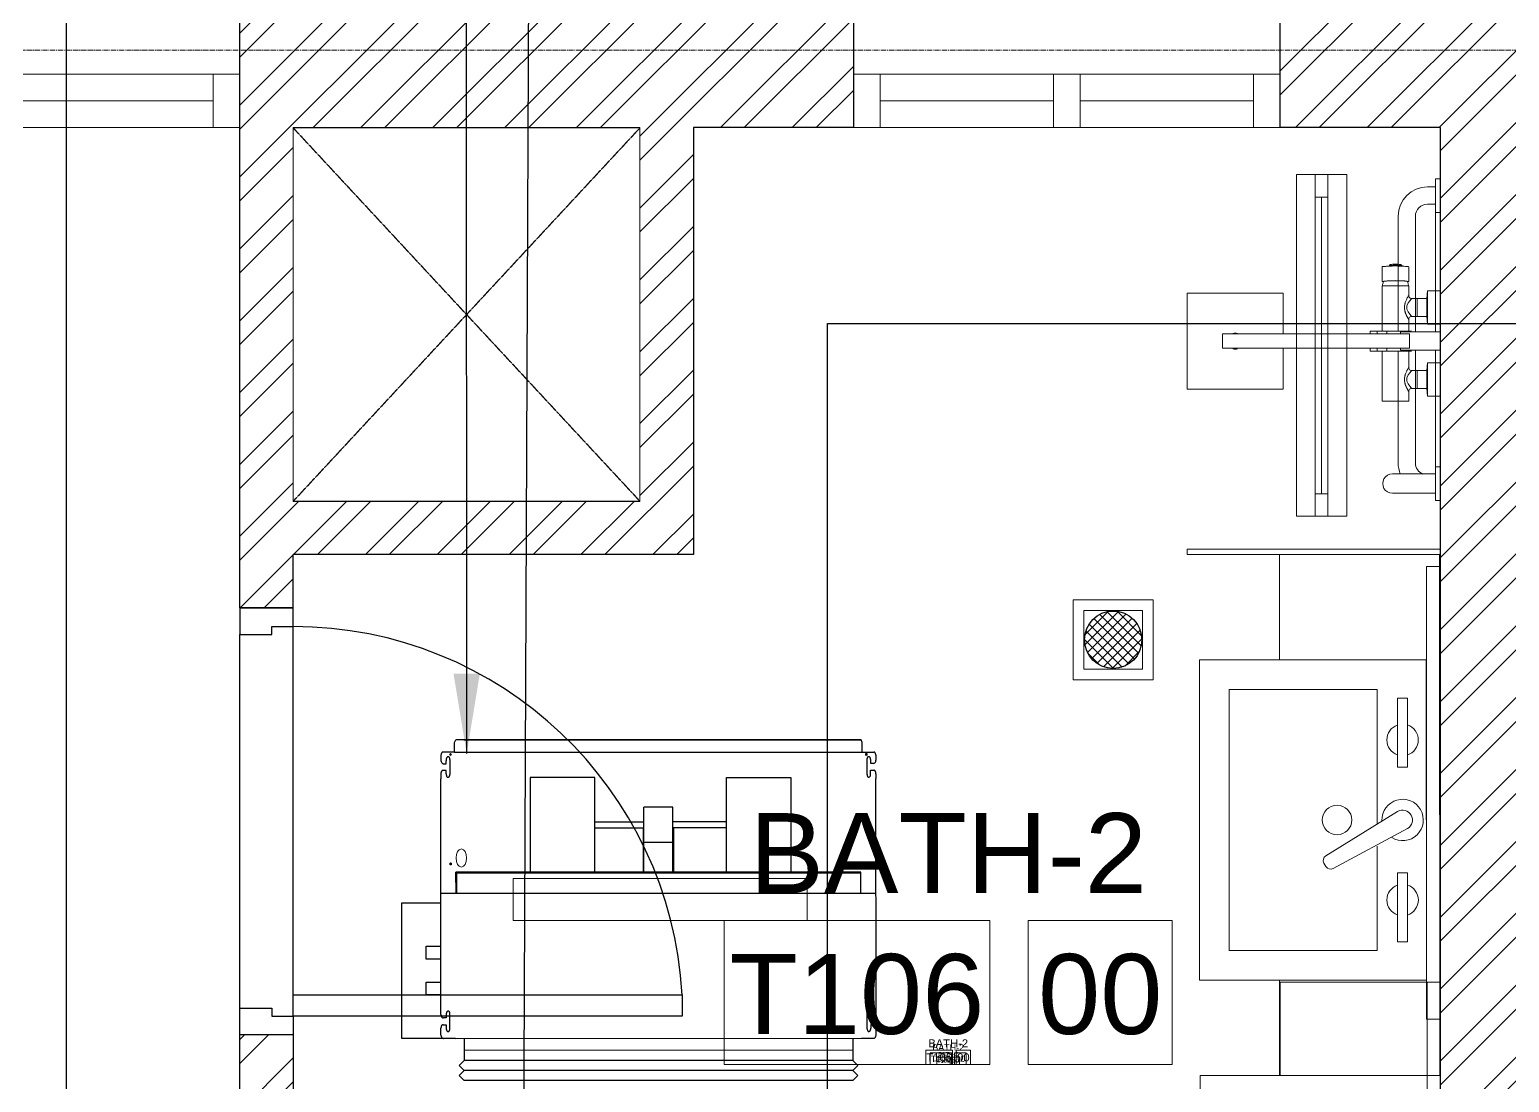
# Model space of a CAD drawing. Header units: millimetres. Extents: x -9226 to 166212, y -13 to 97274.
# Drawn here: x 41006 to 43779, y 79441 to 81414 of the extents above; entities that cross this region are included whole.
import ezdxf
from ezdxf.enums import TextEntityAlignment as Align

# ---------------------------------------------------------------- set-up
doc = ezdxf.new("R2010")
doc.units = ezdxf.units.MM
for name, pattern in [('23491-A-XR-GRID$0$23288-XR-Unit GRIDS$0$CENTER2', [28.575, 19.05, -3.175, 3.175, -3.175]), ('23491-XR-AR-2ND FLOOR PLAN$0$23491-XR-AR-2ND FLOOR PLAN$0$HIDDEN', [9.525, 6.35, -3.175]), ('23491-XR-AR-2ND FLOOR PLAN$0$HIDDEN', [9.525, 6.35, -3.175])]:
    doc.linetypes.add(name, pattern=pattern)
doc.layers.get('0').update_dxf_attribs({"color": 8})
for name, color, linetype in [('0.WALL OPENING', 2, 'Continuous'), ('1.INS', 8, 'Continuous'), ('1.STR', 8, 'Continuous'), ('23491-XR-AR-2ND FLOOR PLAN$0$NEC-DR-FIXTURES', 8, 'Continuous'), ('cloud', 15, 'Continuous'), ('FAD', 3, 'Continuous'), ('M-HVAC-FCU-02', 20, 'Continuous'), ('M-HVAC-FCU-05', 20, 'Continuous'), ('UNIT', 20, 'Continuous'), ('VCD SHE', 7, 'Continuous')]:
    doc.layers.add(name, color=color, linetype=linetype)
for name, color, linetype, lineweight in [('1.XREF', 8, 'Continuous', 9), ('23491-A-XR-GRID$0$G-ANNO-GRID', 8, '23491-A-XR-GRID$0$23288-XR-Unit GRIDS$0$CENTER2', 0), ('23491-XR-AR-2ND FLOOR PLAN$0$23491-XR-AR-2ND FLOOR PLAN$0$23491-XR-AR-TYP-FLOOR$0$A-FIXT-TOIT-PLAN', 8, 'Continuous', 5), ('23491-XR-AR-2ND FLOOR PLAN$0$23491-XR-AR-2ND FLOOR PLAN$0$23491-XR-AR-TYP-FLOOR$0$A-Glaz-Sill', 8, 'Continuous', 5), ('23491-XR-AR-2ND FLOOR PLAN$0$23491-XR-AR-2ND FLOOR PLAN$0$23491-XR-AR-TYP-FLOOR$0$A-GLAZ-WNDO', 8, 'Continuous', 13), ('23491-XR-AR-2ND FLOOR PLAN$0$23491-XR-AR-2ND FLOOR PLAN$0$23491-XR-AR-TYP-FLOOR$0$A-WALL-PATT', 8, 'Continuous', 5), ('23491-XR-AR-2ND FLOOR PLAN$0$23491-XR-AR-2ND FLOOR PLAN$0$23491-XR-AR-TYP-FLOOR$0$Zone-6_30May22$0$TYP$0$2B+G+19+R Typical Floor$0$A-DOOR', 8, 'Continuous', 25), ('23491-XR-AR-2ND FLOOR PLAN$0$23491-XR-AR-2ND FLOOR PLAN$0$A-FIXT-TOIT-PLAN', 8, 'Continuous', 20), ('23491-XR-AR-2ND FLOOR PLAN$0$23491-XR-AR-2ND FLOOR PLAN$0$A-FLOR-OVHD', 8, '23491-XR-AR-2ND FLOOR PLAN$0$23491-XR-AR-2ND FLOOR PLAN$0$HIDDEN', 15), ('23491-XR-AR-2ND FLOOR PLAN$0$23491-XR-AR-2ND FLOOR PLAN$0$A-WALL', 8, 'Continuous', 30), ('23491-XR-AR-2ND FLOOR PLAN$0$23491-XR-AR-2ND FLOOR PLAN$0$A-WALL-CAVI', 8, 'Continuous', 15), ('23491-XR-AR-2ND FLOOR PLAN$0$23491-XR-AR-TYP-FLOOR$0$A-Glaz-Sill', 8, 'Continuous', 5), ('23491-XR-AR-2ND FLOOR PLAN$0$23491-XR-AR-TYP-FLOOR$0$A-GLAZ-WNDO', 8, 'Continuous', 13), ('23491-XR-AR-2ND FLOOR PLAN$0$A-FLOR-IDEN', 8, 'Continuous', 9), ('23491-XR-AR-2ND FLOOR PLAN$0$A-FLOR-IDEN @ 10', 8, 'Continuous', 9), ('23491-XR-AR-2ND FLOOR PLAN$0$A-FLOR-IDEN @ 100', 8, 'Continuous', 9), ('23491-XR-AR-2ND FLOOR PLAN$0$A-FLOR-IDEN @ 5', 8, 'Continuous', 9), ('23491-XR-AR-2ND FLOOR PLAN$0$A-FLOR-IDEN @ 8', 8, 'Continuous', 9), ('23491-XR-AR-2ND FLOOR PLAN$0$A-FLOR-OVHD', 8, '23491-XR-AR-2ND FLOOR PLAN$0$HIDDEN', 15), ('23491-XR-AR-2ND FLOOR PLAN$0$A-WALL-CAVI', 8, 'Continuous', 15), ('A-ANNO-DIMS', 8, 'Continuous', 9), ('MH DIM', 15, 'Continuous', 0)]:
    doc.layers.add(name, color=color, linetype=linetype, lineweight=lineweight)
doc.styles.add('23491-XR-AR-2ND FLOOR PLAN$0$SDC-TEXT_4_2', font='arial.ttf')
doc.styles.add('ROMANS', font='isocp.shx', dxfattribs={"width": 0.8})
doc.dimstyles.new('JSE', dxfattribs={"dimtxt": 50, "dimasz": 150, "dimexe": 0.18, "dimexo": 0.0625, "dimgap": 50, "dimtad": 0, "dimdec": 0, "dimrnd": 5, "dimzin": 0, "dimdsep": 46, "dimtxsty": 'ROMANS', "dimcen": 0.09, "dimclrd": 7, "dimclre": 7, "dimclrt": 7, "dimadec": 0, "dimazin": 0, "dimtfac": 1, "dimtdec": 0, "dimtofl": 0, "dimtmove": 0, "dimatfit": 3, "dimfxl": 1, "dimtolj": 1, "dimtzin": 0, "dimarcsym": 1})

# ---------------------------------------------------------------- blocks, each defined once
blk = doc.blocks.new('*U198')
at = {"color": 8}
for p, q in [((0, 0), (0, -250)), ((2800, 0), (2800, -250)), ((1375, -150), (50, -150)), ((1425, -150), (2750, -150)), ((50, -200), (1375, -200)), ((1425, -200), (2750, -200)), ((1375, -250), (50, -250)), ((1425, -250), (2750, -250))]:
    blk.add_line(p, q, dxfattribs=at)
for points in [[(50, -250), (0, -250), (0, -225), (0, -225), (0, -200), (0, -200), (0, -150), (50, -150)], [(1375, -250), (1425, -250), (1425, -225), (1425, -225), (1425, -239.7), (1425, -239.7), (1425, -150), (1375, -150)], [(2750, -250), (2800, -250), (2800, -225), (2800, -225), (2800, -239.7), (2800, -239.7), (2800, -150), (2750, -150)]]:
    blk.add_lwpolyline(points, close=True, dxfattribs=at)
at = {"layer": '23491-XR-AR-2ND FLOOR PLAN$0$23491-XR-AR-TYP-FLOOR$0$A-Glaz-Sill', "color": 8}
for p, q in [((2800, 0), (0, 0)), ((2800, -250), (0, -250))]:
    blk.add_line(p, q, dxfattribs=at)
blk = doc.blocks.new('*U199')
at = {"color": 8}
for p, q in [((0, 0), (0, -250)), ((800, 0), (800, -250)), ((375, -150), (50, -150)), ((425, -150), (750, -150)), ((50, -200), (375, -200)), ((425, -200), (750, -200)), ((375, -250), (50, -250)), ((425, -250), (750, -250))]:
    blk.add_line(p, q, dxfattribs=at)
for points in [[(50, -250), (0, -250), (0, -225), (0, -225), (0, -200), (0, -200), (0, -150), (50, -150)], [(375, -250), (425, -250), (425, -225), (425, -225), (425, -239.7), (425, -239.7), (425, -150), (375, -150)], [(750, -250), (800, -250), (800, -225), (800, -225), (800, -239.7), (800, -239.7), (800, -150), (750, -150)]]:
    blk.add_lwpolyline(points, close=True, dxfattribs=at)
at = {"layer": '23491-XR-AR-2ND FLOOR PLAN$0$23491-XR-AR-TYP-FLOOR$0$A-Glaz-Sill', "color": 8}
for p, q in [((800, 0), (0, 0)), ((800, -250), (0, -250))]:
    blk.add_line(p, q, dxfattribs=at)
blk = doc.blocks.new('23491-XR-AR-2ND FLOOR PLAN$0$A$C9ddd01cc')
at = {"layer": '23491-XR-AR-2ND FLOOR PLAN$0$NEC-DR-FIXTURES', "linetype": 'ByBlock'}
h = blk.add_hatch(dxfattribs=at)
h.set_pattern_fill('_USER', color=8, scale=17.945026, angle=163.5932, style=0, double=1, pattern_type=0)
h.set_pattern_definition([(45, (-596980.314, -23271.093), (-12.6890497, 12.6890497), []), (135, (-596980.314, -23271.093), (-12.6890497, -12.6890497), [])])
h.paths.add_polyline_path([(100, 171.8, 1), (100, 28.2, 1)])
at = {"layer": '23491-XR-AR-2ND FLOOR PLAN$0$NEC-DR-FIXTURES', "color": 8, "lineweight": 0, "ltscale": 0.5}
for points in [[(0, 0), (0, 200), (200, 200), (200, 0)], [(173.3, 173.3), (173.3, 26.7), (26.7, 26.7), (26.7, 173.3)]]:
    blk.add_lwpolyline(points, close=True, dxfattribs=at)
at = {"layer": '23491-XR-AR-2ND FLOOR PLAN$0$NEC-DR-FIXTURES', "color": 8, "linetype": 'ByBlock'}
blk.add_circle((100, 100), 71.8, dxfattribs=at)
blk = doc.blocks.new('*U130')
at = {"color": 8}
for p, q in [((0, 0), (0, -250)), ((2800, 0), (2800, -250)), ((1375, -150), (50, -150)), ((1425, -150), (2750, -150)), ((50, -200), (1375, -200)), ((1425, -200), (2750, -200)), ((1375, -250), (50, -250)), ((1425, -250), (2750, -250))]:
    blk.add_line(p, q, dxfattribs=at)
for points in [[(50, -250), (0, -250), (0, -225), (0, -225), (0, -200), (0, -200), (0, -150), (50, -150)], [(1375, -250), (1425, -250), (1425, -225), (1425, -225), (1425, -239.7), (1425, -239.7), (1425, -150), (1375, -150)], [(2750, -250), (2800, -250), (2800, -225), (2800, -225), (2800, -239.7), (2800, -239.7), (2800, -150), (2750, -150)]]:
    blk.add_lwpolyline(points, close=True, dxfattribs=at)
at = {"layer": '23491-XR-AR-2ND FLOOR PLAN$0$23491-XR-AR-2ND FLOOR PLAN$0$23491-XR-AR-TYP-FLOOR$0$A-Glaz-Sill', "color": 8}
for p, q in [((2800, 0), (0, 0)), ((2800, -250), (0, -250))]:
    blk.add_line(p, q, dxfattribs=at)
blk = doc.blocks.new('*U131')
at = {"color": 8}
for p, q in [((0, 0), (0, -250)), ((800, 0), (800, -250)), ((375, -150), (50, -150)), ((425, -150), (750, -150)), ((50, -200), (375, -200)), ((425, -200), (750, -200)), ((375, -250), (50, -250)), ((425, -250), (750, -250))]:
    blk.add_line(p, q, dxfattribs=at)
for points in [[(50, -250), (0, -250), (0, -225), (0, -225), (0, -200), (0, -200), (0, -150), (50, -150)], [(375, -250), (425, -250), (425, -225), (425, -225), (425, -239.7), (425, -239.7), (425, -150), (375, -150)], [(750, -250), (800, -250), (800, -225), (800, -225), (800, -239.7), (800, -239.7), (800, -150), (750, -150)]]:
    blk.add_lwpolyline(points, close=True, dxfattribs=at)
at = {"layer": '23491-XR-AR-2ND FLOOR PLAN$0$23491-XR-AR-2ND FLOOR PLAN$0$23491-XR-AR-TYP-FLOOR$0$A-Glaz-Sill', "color": 8}
for p, q in [((800, 0), (0, 0)), ((800, -250), (0, -250))]:
    blk.add_line(p, q, dxfattribs=at)
blk = doc.blocks.new('*U132')
at = {"color": 8}
for points in [[(0, 475), (0, -373.5), (-300, -373.5), (-300, -300), (-450, -300), (-450, 300), (-300, 300), (-300, 475)], [(0.1, 475), (0, -373.5), (-25, -373.5), (-24.9, 475)], [(-25, -300), (-25, 300), (-450, 300), (-450, -300)], [(-79.1, 228.5), (-79.1, 99.2), (-60.6, 99.2), (-60.6, 228.5)], [(-79.1, -228.5), (-79.1, -99.2), (-60.6, -99.2), (-60.6, -228.5)]]:
    blk.add_lwpolyline(points, close=True, dxfattribs=at)
blk.add_lwpolyline([(-117.3, -6.3), (-117.3, 244.6), (-394.6, 244.6), (-394.6, -244.6), (-117.3, -244.6), (-117.3, -48.9)], dxfattribs=at)
blk.add_lwpolyline([(-60.3, -16, 0.999998), (-78.8, 16), (-213.5, -67.2, 0.405524), (-216.9, -80.7), (-213.1, -87.2, 0.405524), (-199.7, -91)], format="xyb", close=True, dxfattribs=at)
blk.add_circle((-192.3, 0), 27.7, dxfattribs=at)
for centre, radius, start, end in [((-69.5, 150), 29.5, 108.8563, 251.1437), ((-69.5, 150), 29.5, 287.566, 72.434), ((-69.5, 0), 38.8, 238.4369, 181.5631), ((-69.5, -150), 29.5, 108.8563, 251.1437), ((-69.5, -150), 29.5, 287.566, 72.434)]:
    blk.add_arc(centre, radius, start, end, dxfattribs=at)
blk = doc.blocks.new('23491-XR-AR-2ND FLOOR PLAN$0$23491-XR-AR-2ND FLOOR PLAN$0$23261-XR-AR-TO-A-FF$0$AAA')
at = {"color": 8, "linetype": 'ByBlock'}
for p, q in [((19517.5, 6924.5), (19697.5, 6924.5)), ((19517.5, 6744.5), (19517.5, 6924.5)), ((19697.5, 6924.5), (19697.5, 6744.5)), ((19594, 6858.6), (19594, 6777.6)), ((19594, 6858.6), (19621, 6858.6)), ((19621, 6777.6), (19621, 6858.6)), ((19594, 6777.6), (19594, 6507.6)), ((19621, 6507.6), (19621, 6777.6)), ((19594, 6744.5), (19517.5, 6744.5)), ((19697.5, 6744.5), (19621, 6744.5)), ((19588.6, 6581.5), (19588.6, 6568.4)), ((19588.6, 6581.5), (19594, 6581.5)), ((19621, 6581.5), (19626.4, 6581.5)), ((19626.4, 6568.4), (19626.4, 6581.5)), ((19588.6, 6568.4), (19588.6, 6550.4)), ((19588.6, 6568.4), (19594, 6568.4)), ((19594, 6550.4), (19588.6, 6550.4)), ((19588.6, 6504), (19588.6, 6550.4)), ((19621, 6568.4), (19626.4, 6568.4)), ((19626.4, 6550.4), (19621, 6550.4)), ((19626.4, 6550.4), (19626.4, 6568.4)), ((19626.4, 6550.4), (19626.4, 6504)), ((19373.4, 6529.2), (19588.6, 6529.2)), ((19594, 6524.8), (19590.4, 6524.8)), ((19590.4, 6450), (19590.4, 6524.8)), ((19624.6, 6524.8), (19621, 6524.8)), ((19624.6, 6524.8), (19624.6, 6450)), ((19626.4, 6529.2), (19836, 6529.2)), ((19856.5, 6459), (19856.5, 6540)), ((19856.5, 6540), (19856.5, 6459)), ((19892.7, 6540), (19892.7, 6459)), ((19892.7, 6540), (19892.7, 6459)), ((19590.4, 6496.8), (19373.4, 6496.8)), ((19588.6, 6509.4), (19564.1, 6509.4)), ((19567, 6509.4), (19566.4, 6509.4)), ((19621, 6507.6), (19594, 6507.6)), ((19836, 6496.8), (19624.6, 6496.8)), ((19318.5, 6459), (19318.5, 6474.3)), ((19350.9, 6474.3), (19350.9, 6459)), ((19648, 6450), (19648.2, 6474.2)), ((19303.2, 6450), (19303.2, 6459)), ((19590.4, 6459), (19303.2, 6459)), ((19366.2, 6459), (19366.2, 6450)), ((19590.4, 6450), (19624.6, 6450)), ((19843.2, 6459), (19624.6, 6459)), ((19843.2, 6450), (19843.2, 6459)), ((19843.2, 6459), (19856.5, 6459)), ((19843.2, 6450), (19843.2, 6459)), ((19843.2, 6459), (19906.2, 6459)), ((19906.2, 6450), (19843.2, 6450)), ((19906.2, 6450), (19843.2, 6450)), ((19892.7, 6459), (19906.2, 6459)), ((19906.2, 6459), (19906.2, 6450)), ((19906.2, 6459), (19906.2, 6450))]:
    blk.add_line(p, q, dxfattribs=at)
at = {"color": 8, "linetype": 'ByBlock', "flags": 128}
for points in [[(19466.5, 6545.7), (19465.5, 6545.6), (19464.5, 6545.5)], [(19466.3, 6544.5), (19466.3, 6544.5), (19466.3, 6545), (19467.9, 6557.1), (19468, 6558.5), (19468.1, 6559.4), (19496, 6559.4)], [(19504, 6558.7), (19502.6, 6558.5), (19501.3, 6558.2), (19499.9, 6557.9), (19498.6, 6557.5), (19497.3, 6557), (19496.1, 6556.6), (19496, 6556.5), (19496, 6559.4), (19495, 6556), (19494.3, 6546.8), (19494, 6534.2), (19494.3, 6521.6), (19495, 6512.3), (19496, 6509)], [(19527.8, 6503.6), (19527.6, 6505.1), (19527, 6506.5), (19526.1, 6507.7), (19524.9, 6508.6), (19522.6, 6509.4), (19522, 6509.4), (19504, 6509.4), (19504, 6558.9), (19588.6, 6558.9)], [(19626.4, 6558.9), (19720, 6558.9), (19720, 6509.4), (19702, 6509.4), (19701.3, 6509.4), (19699, 6508.6), (19697.8, 6507.7), (19696.9, 6506.5), (19696.3, 6505.1), (19696.1, 6503.6)], [(19464.5, 6522.8), (19465.5, 6522.7), (19466.5, 6522.6)], [(19466.3, 6523.8), (19466.3, 6523.7), (19466.4, 6522.8), (19466.7, 6520.3), (19467.4, 6515), (19467.8, 6511.5), (19468, 6510.1), (19468.1, 6509), (19468.1, 6509), (19496, 6509), (19496, 6511.8), (19497.2, 6511.3), (19498.5, 6510.9), (19499.8, 6510.5), (19501.2, 6510.2), (19502.5, 6509.9), (19503.9, 6509.7), (19504, 6509.6)], [(19513, 6450), (19513.2, 6474.2), (19527.7, 6475.2), (19527.9, 6503.7), (19528.9, 6504.7), (19531.9, 6507.3), (19536, 6510.5), (19541.4, 6513), (19547.5, 6513), (19552.9, 6510.5), (19557.1, 6507.3), (19560, 6504.7), (19561.1, 6503.6), (19561.3, 6475.2), (19561.4, 6475.2), (19575.7, 6474.2), (19576, 6450)], [(19527.8, 6493.2), (19544.5, 6493.2), (19561.1, 6493.2)], [(19565.4, 6509.2), (19564, 6508.6), (19562.8, 6507.7), (19561.9, 6506.5), (19561.3, 6505.1), (19561.1, 6503.6)], [(19662.8, 6503.6), (19662.6, 6505.1), (19662, 6506.5), (19661.1, 6507.7), (19659.9, 6508.6), (19657.6, 6509.4), (19657, 6509.4), (19626.4, 6509.4)], [(19710.7, 6474.2), (19648.2, 6474.2), (19648.3, 6474.3), (19662.7, 6475.2), (19662.9, 6503.7), (19663.9, 6504.7), (19666.9, 6507.3), (19671, 6510.5), (19676.4, 6513), (19682.5, 6513), (19687.9, 6510.5), (19692.1, 6507.3), (19695, 6504.7), (19696.1, 6503.6), (19696.1, 6493.2), (19696.3, 6475.2), (19696.4, 6475.2), (19710.7, 6474.2), (19711, 6450)], [(19662.8, 6493.2), (19679.5, 6493.2), (19696.1, 6493.2)], [(19513.3, 6474.3), (19513.2, 6474.2), (19575.7, 6474.2)], [(19561, 6475.2), (19544.5, 6475.2), (19527.9, 6475.2)], [(19696.3, 6475.2), (19679.5, 6475.2), (19662.7, 6475.2)]]:
    blk.add_lwpolyline(points, dxfattribs=at)
at = {"color": 8, "linetype": 'ByBlock'}
for centre, radius, start, end in [((19607.5, 6834.5), 15.1, 163.2751, 180), ((19607.5, 6834.5), 15.1, 180, 196.7249), ((19607.5, 6834.5), 15.1, 0, 16.7249), ((19607.5, 6834.5), 15.1, 343.2751, 0), ((19874.6, 6540), 18.1, 360, 180), ((19874.6, 6540), 18.1, 360, 180), ((19373.4, 6474.3), 54.9, 90, 180), ((19836, 6474.3), 54.9, 67.793, 90), ((19373.4, 6474.3), 22.5, 90, 180), ((19836, 6474.3), 22.5, 22.7572, 90)]:
    blk.add_arc(centre, radius, start, end, dxfattribs=at)
at = {"color": 8, "linetype": 'ByBlock', "extrusion": (0, 0, -1)}
for start_param, end_param in [(4.712389, 4.717081), (4.707697, 4.712389)]:
    blk.add_ellipse((19515.6, 6534.2), major_axis=(0, 52.4), ratio=0.998719, start_param=start_param, end_param=end_param, dxfattribs=at)
at = {"color": 8, "linetype": 'ByBlock'}
for points in [[(19463.3, 6534.4), (19463.3, 6535.3), (19463.4, 6537.2), (19463.6, 6540), (19464, 6542.8), (19464.3, 6544.6), (19464.5, 6545.5)], [(19464.5, 6522.8), (19464.3, 6523.7), (19464, 6525.6), (19463.6, 6528.3), (19463.4, 6531.1), (19463.3, 6533), (19463.3, 6533.9)], [(19465.7, 6527.2), (19465.7, 6527.4), (19465.7, 6527.6), (19465.7, 6527.8)], [(19466.7, 6534.2), (19466.7, 6530), (19466.9, 6521.5), (19467.7, 6513.2), (19468.1, 6509)]]:
    blk.add_open_spline(points, degree=3, dxfattribs=at)
for points, knots in [([(19466.4, 6545.2), (19466.2, 6544.4), (19465.9, 6542.7), (19465.5, 6540), (19465.3, 6537.1), (19465.2, 6535.1), (19465.2, 6534.2)], [0.0424045, 0.0424045, 0.0424045, 0.0424045, 0.25, 0.5, 0.75, 1, 1, 1, 1]), ([(19468.1, 6559.4), (19468, 6558.3), (19467.8, 6556.2), (19467.4, 6552), (19466.9, 6544.7), (19466.7, 6538.4), (19466.7, 6534.2)], [0, 0, 0, 0, 0.125, 0.25, 0.5, 1, 1, 1, 1]), ([(19496, 6511.8), (19495.7, 6512), (19495.4, 6513.2), (19495, 6516.2), (19494.8, 6518.3), (19494.7, 6520.1), (19494.6, 6522), (19494.5, 6524.7), (19494.4, 6528.5), (19494.3, 6532.4), (19494.3, 6535.6), (19494.3, 6538.4), (19494.4, 6541.6), (19494.5, 6545.1), (19494.7, 6548.3), (19494.9, 6551), (19495.1, 6553.3), (19495.5, 6555.6), (19495.8, 6556.4), (19496, 6556.5)], [-1, -1, -1, -1, -0.861111, -0.791667, -0.756944, -0.722222, -0.6875, -0.652778, -0.583333, -0.513889, -0.479167, -0.444444, -0.388889, -0.333333, -0.277778, -0.222222, -0.166667, -0.111111, 0, 0, 0, 0]), ([(19465.2, 6534.2), (19465.2, 6533.2), (19465.3, 6531.3), (19465.5, 6528.4), (19465.9, 6525.6), (19466.2, 6523.9), (19466.4, 6523.1)], [0, 0, 0, 0, 0.25, 0.5, 0.75, 0.9575954, 0.9575954, 0.9575954, 0.9575954]), ([(19554.7, 6515.4), (19554.1, 6515.6), (19553, 6516), (19550.6, 6516.7), (19547.7, 6517.3), (19544.5, 6517.5), (19541.2, 6517.3), (19538.3, 6516.7), (19536, 6516), (19534.8, 6515.6), (19534.2, 6515.4)], [0.3333333, 0.3333333, 0.3333333, 0.3333333, 0.3611111, 0.3888889, 0.4444444, 0.5, 0.5555556, 0.6111111, 0.6388889, 0.6666667, 0.6666667, 0.6666667, 0.6666667]), ([(19689.7, 6515.4), (19689.1, 6515.6), (19688, 6516), (19685.6, 6516.7), (19682.7, 6517.3), (19679.5, 6517.5), (19676.2, 6517.3), (19673.3, 6516.7), (19671, 6516), (19669.8, 6515.6), (19669.2, 6515.4)], [0.3333333, 0.3333333, 0.3333333, 0.3333333, 0.3611111, 0.3888889, 0.4444444, 0.5, 0.5555556, 0.6111111, 0.6388889, 0.6666667, 0.6666667, 0.6666667, 0.6666667]), ([(19534.1, 6515.4), (19533.3, 6515.1), (19531.5, 6514.3), (19528.8, 6513.1), (19526.7, 6512.1), (19524.8, 6511), (19523.4, 6510.3), (19522.5, 6509.8), (19521.9, 6509.5), (19521.9, 6509.4), (19522, 6509.4)], [0.6680269, 0.6680269, 0.6680269, 0.6680269, 0.7083333, 0.75, 0.7916667, 0.8333333, 0.875, 0.9166667, 0.9583333, 0.9999877, 0.9999877, 0.9999877, 0.9999877]), ([(19567, 6509.4), (19567, 6509.4), (19566.9, 6509.5), (19566.4, 6509.8), (19565.8, 6510.1), (19565, 6510.5), (19564, 6511.1), (19562.9, 6511.7), (19561.5, 6512.4), (19560, 6513.2), (19558.3, 6513.9), (19556.5, 6514.7), (19555.4, 6515.2), (19554.8, 6515.4)], [0.0000145, 0.0000145, 0.0000145, 0.0000145, 0.0555556, 0.0833333, 0.1111111, 0.1388889, 0.1666667, 0.1944444, 0.2222222, 0.25, 0.2777778, 0.3055556, 0.3311596, 0.3311596, 0.3311596, 0.3311596]), ([(19669.1, 6515.4), (19668.3, 6515.1), (19666.5, 6514.3), (19663.8, 6513.1), (19661.7, 6512.1), (19659.8, 6511), (19658.4, 6510.3), (19657.5, 6509.8), (19656.9, 6509.5), (19656.9, 6509.4), (19657, 6509.4)], [0.6680252, 0.6680252, 0.6680252, 0.6680252, 0.7083333, 0.75, 0.7916667, 0.8333333, 0.875, 0.9166667, 0.9583333, 0.9999855, 0.9999855, 0.9999855, 0.9999855]), ([(19702, 6509.4), (19702, 6509.4), (19701.9, 6509.5), (19701.4, 6509.8), (19700.8, 6510.1), (19700, 6510.5), (19699, 6511.1), (19697.9, 6511.7), (19696.5, 6512.4), (19695, 6513.2), (19693.3, 6513.9), (19691.5, 6514.7), (19690.4, 6515.2), (19689.8, 6515.4)], [0.0000123, 0.0000123, 0.0000123, 0.0000123, 0.0555556, 0.0833333, 0.1111111, 0.1388889, 0.1666667, 0.1944444, 0.2222222, 0.25, 0.2777778, 0.3055556, 0.3311561, 0.3311561, 0.3311561, 0.3311561])]:
    blk.add_open_spline(points, degree=3, knots=knots, dxfattribs=at)
blk = doc.blocks.new('23491-XR-AR-2ND FLOOR PLAN$0$23491-XR-AR-2ND FLOOR PLAN$0$23261-XR-AR-TO-A-FF$0$Slim Fr Drain Vitra')
at = {"color": 8}
for p, q in [((42, -12), (42, 12)), ((42, 0), (598, 0)), ((598, -12), (598, 12))]:
    blk.add_line(p, q, dxfattribs=at)
for points in [[(0, -47), (640, -47), (640, 47), (0, 47)], [(0, 12), (640, 12), (640, -12), (0, -12)]]:
    blk.add_lwpolyline(points, close=True, dxfattribs=at)
blk = doc.blocks.new('*U505')
at = {"layer": '23491-XR-AR-2ND FLOOR PLAN$0$23491-XR-AR-2ND FLOOR PLAN$0$23491-XR-AR-TYP-FLOOR$0$Zone-6_30May22$0$TYP$0$2B+G+19+R Typical Floor$0$A-DOOR', "color": 8}
for p, q in [((0.765, 0), (0.035, 0)), ((0.75, -0.1), (0.05, -0.1))]:
    blk.add_line(p, q, dxfattribs=at)
blk.add_lwpolyline([(0.725, 0), (0.725, 0.7289), (0.765, 0.7289), (0.765, 0)], close=True, dxfattribs=at)
for points in [[(0.035, 0), (0, 0), (0, -0.1), (0.05, -0.1), (0.05, -0.04), (0.035, -0.04), (0.035, 0)], [(0.765, 0), (0.8, 0), (0.8, -0.1), (0.75, -0.1), (0.75, -0.04), (0.765, -0.04), (0.765, 0)]]:
    blk.add_lwpolyline(points, dxfattribs=at)
blk.add_arc((0.765, 0), 0.73, 93.1411, 180, dxfattribs=at)
blk = doc.blocks.new('*U135')
at = {"color": 8}
for points in [[(-0.1, 497.6), (0, -479), (-300, -479), (-300, -300), (-450, -300), (-450, 300), (-300, 300), (-300.1, 497.6)], [(0.1, 475), (0, -373.5), (-25, -373.5), (-24.9, 475)], [(-25, -300), (-25, 300), (-450, 300), (-450, -300)], [(-79.1, 228.5), (-79.1, 99.2), (-60.6, 99.2), (-60.6, 228.5)], [(-79.1, -228.5), (-79.1, -99.2), (-60.6, -99.2), (-60.6, -228.5)]]:
    blk.add_lwpolyline(points, close=True, dxfattribs=at)
blk.add_lwpolyline([(-117.3, -6.3), (-117.3, 244.6), (-394.6, 244.6), (-394.6, -244.6), (-117.3, -244.6), (-117.3, -48.9)], dxfattribs=at)
blk.add_lwpolyline([(-60.3, -16, 0.999998), (-78.8, 16), (-213.5, -67.2, 0.405524), (-216.9, -80.7), (-213.1, -87.2, 0.405524), (-199.7, -91)], format="xyb", close=True, dxfattribs=at)
blk.add_circle((-192.3, 0), 27.7, dxfattribs=at)
for centre, radius, start, end in [((-69.5, 150), 29.5, 108.8563, 251.1437), ((-69.5, 150), 29.5, 287.566, 72.434), ((-69.5, 0), 38.8, 238.4369, 181.5631), ((-69.5, -150), 29.5, 108.8563, 251.1437), ((-69.5, -150), 29.5, 287.566, 72.434)]:
    blk.add_arc(centre, radius, start, end, dxfattribs=at)
blk = doc.blocks.new('*U507')
at = {"color": 8, "linetype": 'ByBlock'}
for points in [[(1.3, 0), (-7, 0), (-7, 4.5), (1.3, 4.5)], [(2.5, 0), (7, 0), (7, 4.5), (2.5, 4.5)]]:
    blk.add_lwpolyline(points, close=True, dxfattribs=at)
at = {"color": 8, "linetype": 'ByBlock', "style": '23491-XR-AR-2ND FLOOR PLAN$0$SDC-TEXT_4_2'}
for tag, p in [('ROOM-NAME-2', (0, 9.95)), ('ROOM-NAME-1', (0, 6.6)), ('ROOM-NO.', (-2.85, 2.2)), ('ROOM-FINISH', (4.75, 2.2))]:
    blk.add_attdef(tag, text='', height=2.5, dxfattribs=at).set_placement(p, align=Align.MIDDLE_CENTER)
blk = doc.blocks.new('*U817')
at = {"layer": '23491-XR-AR-2ND FLOOR PLAN$0$A-FLOR-IDEN @ 10', "color": 8}
ref = blk.add_blockref('*U507', (42727.6, 79474.4), dxfattribs=dict(at, xscale=5.999999999999999, yscale=5.999999999999999, zscale=5.999999999999999))
ref.add_attrib('ROOM-NO.', 'T106', dxfattribs={"layer": '0', "color": 0, "linetype": 'ByBlock', "height": 15, "style": '23491-XR-AR-2ND FLOOR PLAN$0$SDC-TEXT_4_2'}).set_placement((42710.5, 79487.6), align=Align.MIDDLE_CENTER)
ref.add_attrib('ROOM-FINISH', '00', dxfattribs={"layer": '0', "color": 0, "linetype": 'ByBlock', "height": 15, "style": '23491-XR-AR-2ND FLOOR PLAN$0$SDC-TEXT_4_2'}).set_placement((42756.1, 79487.6), align=Align.MIDDLE_CENTER)
ref.add_attrib('ROOM-NAME-1', 'BATH-2', dxfattribs={"layer": '0', "color": 0, "linetype": 'ByBlock', "height": 15, "style": '23491-XR-AR-2ND FLOOR PLAN$0$SDC-TEXT_4_2'}).set_placement((42727.6, 79514), align=Align.MIDDLE_CENTER)
at = {"layer": '23491-XR-AR-2ND FLOOR PLAN$0$A-FLOR-IDEN @ 100', "color": 8}
ref = blk.add_blockref('*U507', (42727.6, 79474.4), dxfattribs=dict(at, xscale=60, yscale=60, zscale=60))
ref.add_attrib('ROOM-NO.', 'T106', dxfattribs={"layer": '0', "color": 0, "linetype": 'ByBlock', "height": 150, "style": '23491-XR-AR-2ND FLOOR PLAN$0$SDC-TEXT_4_2'}).set_placement((42556.6, 79606.4), align=Align.MIDDLE_CENTER)
ref.add_attrib('ROOM-FINISH', '00', dxfattribs={"layer": '0', "color": 0, "linetype": 'ByBlock', "height": 150, "style": '23491-XR-AR-2ND FLOOR PLAN$0$SDC-TEXT_4_2'}).set_placement((43012.6, 79606.4), align=Align.MIDDLE_CENTER)
ref.add_attrib('ROOM-NAME-1', 'BATH-2', dxfattribs={"layer": '0', "color": 0, "linetype": 'ByBlock', "height": 150, "style": '23491-XR-AR-2ND FLOOR PLAN$0$SDC-TEXT_4_2'}).set_placement((42727.6, 79870.4), align=Align.MIDDLE_CENTER)
at = {"layer": '23491-XR-AR-2ND FLOOR PLAN$0$A-FLOR-IDEN @ 5', "color": 8}
ref = blk.add_blockref('*U507', (42727.6, 79474.4), dxfattribs=dict(at, xscale=3, yscale=3, zscale=3))
ref.add_attrib('ROOM-NO.', 'T106', dxfattribs={"layer": '0', "color": 0, "linetype": 'ByBlock', "height": 7.5, "style": '23491-XR-AR-2ND FLOOR PLAN$0$SDC-TEXT_4_2'}).set_placement((42719, 79481), align=Align.MIDDLE_CENTER)
ref.add_attrib('ROOM-FINISH', '00', dxfattribs={"layer": '0', "color": 0, "linetype": 'ByBlock', "height": 7.5, "style": '23491-XR-AR-2ND FLOOR PLAN$0$SDC-TEXT_4_2'}).set_placement((42741.8, 79481), align=Align.MIDDLE_CENTER)
ref.add_attrib('ROOM-NAME-1', 'BATH-2', dxfattribs={"layer": '0', "color": 0, "linetype": 'ByBlock', "height": 7.5, "style": '23491-XR-AR-2ND FLOOR PLAN$0$SDC-TEXT_4_2'}).set_placement((42727.6, 79494.2), align=Align.MIDDLE_CENTER)
at = {"layer": '23491-XR-AR-2ND FLOOR PLAN$0$A-FLOR-IDEN @ 8', "color": 8}
ref = blk.add_blockref('*U507', (42727.6, 79474.4), dxfattribs=dict(at, xscale=4.8, yscale=4.8, zscale=4.8))
ref.add_attrib('ROOM-NO.', 'T106', dxfattribs={"layer": '0', "color": 0, "linetype": 'ByBlock', "height": 12, "style": '23491-XR-AR-2ND FLOOR PLAN$0$SDC-TEXT_4_2'}).set_placement((42713.9, 79484.9), align=Align.MIDDLE_CENTER)
ref.add_attrib('ROOM-FINISH', '00', dxfattribs={"layer": '0', "color": 0, "linetype": 'ByBlock', "height": 12, "style": '23491-XR-AR-2ND FLOOR PLAN$0$SDC-TEXT_4_2'}).set_placement((42750.4, 79484.9), align=Align.MIDDLE_CENTER)
ref.add_attrib('ROOM-NAME-1', 'BATH-2', dxfattribs={"layer": '0', "color": 0, "linetype": 'ByBlock', "height": 12, "style": '23491-XR-AR-2ND FLOOR PLAN$0$SDC-TEXT_4_2'}).set_placement((42727.6, 79506.1), align=Align.MIDDLE_CENTER)
blk = doc.blocks.new('23491-XR-AR-2ND FLOOR PLAN')
at = {"layer": '23491-XR-AR-2ND FLOOR PLAN$0$23491-XR-AR-2ND FLOOR PLAN$0$23491-XR-AR-TYP-FLOOR$0$A-WALL-PATT'}
h = blk.add_hatch(dxfattribs=at)
h.set_pattern_fill('ANSI32', color=8, scale=10)
h.paths.add_polyline_path([(41500, 81230), (42150, 81230), (42150, 80530), (41500, 80530)], flags=16)
h.paths.add_polyline_path([(41400, 80330), (41500, 80330), (41500, 80430), (42250, 80430), (42250, 81230), (42550, 81230), (42550, 81480), (41400, 81480), (41400, 81230)])
h.paths.add_polyline_path([(41300.6, 76580), (41582.8, 76580), (41582.8, 76680), (41500, 76680), (41500, 78680), (43650, 78680), (43650, 78780), (41500, 78780), (41500, 79530), (41400, 79530), (41400, 76680), (41300.6, 76680)])
h.paths.add_polyline_path([(42338.2, 76680), (42338.2, 76580), (43650, 76580), (43650, 76480), (43750, 76480), (43750, 77410.1), (43650, 77410.1), (43650, 76680)])
h = blk.add_hatch(dxfattribs=at)
h.set_pattern_fill('ANSI32', color=8, scale=10)
h.paths.add_polyline_path([(43750, 78830), (43750, 78210.1), (43650, 78210.1), (43650, 81230), (43350, 81230), (43350, 81480), (43850, 81480), (43850, 79030), (47400, 79030), (47400, 78830)])
at = {"layer": '23491-XR-AR-2ND FLOOR PLAN$0$23491-XR-AR-2ND FLOOR PLAN$0$23491-XR-AR-TYP-FLOOR$0$A-FIXT-TOIT-PLAN', "color": 8}
for p, q in [((43175.5, 80440), (43175.5, 80430)), ((43175.5, 80440), (43650, 80440)), ((43175.5, 80430), (43650, 80430))]:
    blk.add_line(p, q, dxfattribs=at)
at = {"layer": '23491-XR-AR-2ND FLOOR PLAN$0$23491-XR-AR-2ND FLOOR PLAN$0$A-FLOR-OVHD', "color": 8, "ltscale": 0.1}
for p, q in [((42150, 81230), (41500, 80530)), ((41500, 81230), (42150, 80530))]:
    blk.add_line(p, q, dxfattribs=at)
at = {"layer": '23491-XR-AR-2ND FLOOR PLAN$0$23491-XR-AR-2ND FLOOR PLAN$0$A-WALL', "color": 8}
for p, q in [((41400, 81230), (41400, 81480)), ((42550, 81480), (42550, 81230)), ((43350, 81230), (43350, 81480)), ((41400, 80330), (41400, 81230)), ((42550, 81230), (42250, 81230)), ((42250, 81230), (42250, 80430)), ((43650, 81230), (43350, 81230)), ((43650, 78780), (43650, 81230)), ((42250, 80430), (41500, 80430)), ((41500, 80330), (41500, 80430)), ((41400, 80330), (41500, 80330)), ((41400, 76680), (41400, 79530)), ((41500, 79530), (41400, 79530)), ((41500, 79530), (41500, 78780))]:
    blk.add_line(p, q, dxfattribs=at)
at = {"layer": '23491-XR-AR-2ND FLOOR PLAN$0$23491-XR-AR-2ND FLOOR PLAN$0$A-WALL-CAVI', "color": 8}
blk.add_lwpolyline([(41500, 81230), (42150, 81230), (42150, 80530), (41500, 80530)], close=True, dxfattribs=at)
at = {"layer": '23491-XR-AR-2ND FLOOR PLAN$0$23491-XR-AR-2ND FLOOR PLAN$0$23491-XR-AR-TYP-FLOOR$0$A-FIXT-TOIT-PLAN', "color": 8, "rotation": 0.002499197818844843}
for name, p in [('*U135', (43648.7, 79932.5)), ('*U132', (43650, 79153.5))]:
    blk.add_blockref(name, p, dxfattribs=at)
at = {"layer": '23491-XR-AR-2ND FLOOR PLAN$0$23491-XR-AR-2ND FLOOR PLAN$0$23491-XR-AR-TYP-FLOOR$0$A-GLAZ-WNDO', "color": 8, "xscale": -1}
for name, p in [('*U130', (41400, 81480)), ('*U131', (43350, 81480))]:
    blk.add_blockref(name, p, dxfattribs=at)
at = {"layer": '23491-XR-AR-2ND FLOOR PLAN$0$23491-XR-AR-2ND FLOOR PLAN$0$23491-XR-AR-TYP-FLOOR$0$Zone-6_30May22$0$TYP$0$2B+G+19+R Typical Floor$0$A-DOOR', "color": 8, "xscale": 1000, "yscale": 1000, "zscale": 1000, "rotation": 270}
blk.add_blockref('*U505', (41500, 80330), dxfattribs=at)
at = {"layer": '23491-XR-AR-2ND FLOOR PLAN$0$23491-XR-AR-2ND FLOOR PLAN$0$A-FIXT-TOIT-PLAN', "color": 8, "xscale": -0.9999999999999984}
for name, p, rotation in [('23491-XR-AR-2ND FLOOR PLAN$0$23491-XR-AR-2ND FLOOR PLAN$0$23261-XR-AR-TO-A-FF$0$AAA', (50100, 100437.5), 90.00005218727362), ('23491-XR-AR-2ND FLOOR PLAN$0$23491-XR-AR-2ND FLOOR PLAN$0$23261-XR-AR-TO-A-FF$0$Slim Fr Drain Vitra', (43427.4, 80501.9), 270.0000521872736)]:
    blk.add_blockref(name, p, dxfattribs=dict(at, rotation=rotation))
at = {"layer": '23491-XR-AR-2ND FLOOR PLAN$0$23491-XR-AR-TYP-FLOOR$0$A-GLAZ-WNDO', "color": 8, "xscale": -1}
for name, p in [('*U198', (41400, 81480)), ('*U199', (43350, 81480))]:
    blk.add_blockref(name, p, dxfattribs=at)
at = {"layer": '23491-XR-AR-2ND FLOOR PLAN$0$A-FLOR-IDEN'}
blk.add_blockref('*U817', (0, 0), dxfattribs=at)
at = {"layer": '23491-XR-AR-2ND FLOOR PLAN$0$NEC-DR-FIXTURES', "color": 8, "xscale": 0.7499999999999932, "yscale": 0.7499999999999932, "zscale": 0.7499999999999932}
blk.add_blockref('23491-XR-AR-2ND FLOOR PLAN$0$A$C9ddd01cc', (42961.8, 80195.2, 0), dxfattribs=at)
blk = doc.blocks.new('23491-A-XR-GRID')
at = {"layer": '23491-A-XR-GRID$0$G-ANNO-GRID', "color": 8, "ltscale": 0.5}
blk.add_line((-8075.9, 81375.3, 0), (56827.8, 81375.3, 0), dxfattribs=at)
blk = doc.blocks.new('XREF')
at = {"layer": 'A-ANNO-DIMS', "color": 8}
blk.add_blockref('23491-XR-AR-2ND FLOOR PLAN', (0, 0), dxfattribs=at)
blk.add_blockref('23491-A-XR-GRID', (0, 0))
blk = doc.blocks.new('I LOVE UA$C815f66f9')
at = {"layer": '23491-XR-AR-2ND FLOOR PLAN$0$A-FLOR-OVHD', "ltscale": 0.1}
for p, q in [((42150, 81230), (41500, 80530)), ((41500, 81230), (42150, 80530))]:
    blk.add_line(p, q, dxfattribs=at)
at = {"layer": '23491-XR-AR-2ND FLOOR PLAN$0$A-WALL-CAVI'}
blk.add_lwpolyline([(41500, 81230), (42150, 81230), (42150, 80530), (41500, 80530)], close=True, dxfattribs=at)
blk = doc.blocks.new('I LOVE USTR')
at = {"layer": 'MH DIM', "color": 7}
blk.add_blockref('I LOVE UA$C815f66f9', (0, 0), dxfattribs=at)
blk = doc.blocks.new('A$C32d94600')
at = {"layer": 'cloud', "color": 15}
blk.add_blockref('I LOVE USTR', (-5100, -86375.9, 0), dxfattribs=at)
blk = doc.blocks.new('815')
at = {"layer": 'M-HVAC-FCU-02', "color": 30}
for p, q in [((-402.3, -23.8), (-402.3, -43.8)), ((402.3, -23.8), (402.3, -43.8)), ((-402.3, -43.8), (-412.3, -53.8)), ((-402.3, -63.8), (-412.3, -53.8)), ((402.3, -43.8), (-402.3, -43.8)), ((402.3, -43.8), (412.3, -53.8)), ((402.3, -63.8), (412.3, -53.8)), ((-402.3, -63.8), (-412.3, -73.8)), ((-402.3, -83.8), (-412.3, -73.8)), ((402.3, -63.8), (-402.3, -63.8)), ((402.3, -83.8), (-402.3, -83.8)), ((402.3, -63.8), (412.3, -73.8)), ((402.3, -83.8), (412.3, -73.8))]:
    blk.add_line(p, q, dxfattribs=at)
at = {"layer": 'M-HVAC-FCU-05', "color": 30}
for p, q in [((-422, 586.7), (-419.6, 592.1)), ((419.1, 592.3), (-419.6, 592.1)), ((-402.5, 592.1), (419.1, 592.3)), ((421.5, 586.9), (419.1, 592.3)), ((-450.2, 561.3), (-450.2, 551.6)), ((-422, 567.6), (-445.8, 567.6)), ((-422, 567.1), (-422, 586.7)), ((-422, 567.6), (421.5, 567.8)), ((421.5, 567.3), (421.5, 586.9)), ((421.5, 567.8), (445.3, 567.8)), ((449.7, 561.5), (449.7, 551.9)), ((-439.2, 531.3), (-445.9, 531.3)), ((-445.1, 544.6), (-439.4, 544.6)), ((-439.4, 544.6), (-439.4, 550.6)), ((-439.2, 524.5), (-439.2, 531.3)), ((-431.6, 552.7), (-431.6, 523.1)), ((431.1, 552.9), (431.2, 523.4)), ((438.7, 531.6), (445.5, 531.6)), ((438.7, 524.8), (438.7, 531.6)), ((438.9, 544.9), (438.9, 550.8)), ((444.7, 544.9), (438.9, 544.9)), ((-450.2, 524.3), (-450.2, 514.9)), ((-450, 47.3), (-450.2, 514.9)), ((-132, 517.4), (-265.5, 517.3)), ((-265.5, 517.3), (-265.4, 329.5)), ((-131.9, 329.6), (-132, 517.4)), ((140.3, 517.5), (273.7, 517.5)), ((140.3, 329.6), (140.3, 517.5)), ((273.7, 517.5), (273.8, 329.7)), ((449.7, 524.6), (449.7, 515.1)), ((450, 47.6), (449.7, 515.1)), ((29.7, 458.4), (-30.5, 458.4)), ((-30.4, 388.7), (-30.5, 458.4)), ((29.8, 388.7), (29.7, 458.4)), ((-132, 429.5), (-30.5, 429.5)), ((-132, 417.5), (-30.4, 417.6)), ((-31.8, 417.6), (-31.8, 329.6)), ((-30.4, 417.6), (-31.8, 417.6)), ((-30.4, 329.6), (-30.4, 417.6)), ((140.3, 429.5), (29.8, 429.5)), ((29.8, 329.6), (29.8, 417.6)), ((29.8, 417.6), (31.1, 417.6)), ((140.3, 417.6), (29.8, 417.6)), ((31.1, 417.6), (31.1, 329.6)), ((-30.4, 388.7), (29.8, 388.7)), ((418.7, 329.7), (-419, 329.5)), ((-418.9, 287.8), (-419, 329.5)), ((-417.9, 327.9), (417.6, 328.2)), ((-417.9, 327.9), (-417.9, 287.8)), ((-265.4, 329.5), (-131.9, 329.6)), ((-31.8, 329.6), (-30.4, 329.6)), ((31.1, 329.6), (29.8, 329.6)), ((273.8, 329.7), (140.3, 329.6)), ((417.6, 328.2), (417.6, 288.1)), ((418.7, 288.1), (418.7, 329.7)), ((-531, 268.5), (-450.1, 268.6)), ((-530.9, -0.2), (-531, 268.5)), ((-450.1, 287.8), (449.9, 288.1)), ((-480.8, 157), (-480.8, 182.5)), ((-480.8, 182.5), (-450, 182.5)), ((-450, 157), (-480.8, 157)), ((-480.8, 111.4), (-450, 111.4)), ((-480.8, 86), (-480.8, 111.4)), ((-450, 86), (-480.8, 86)), ((-450, 47.3), (-450, 56.9)), ((-439.2, 40.3), (-445, 40.3)), ((-439.2, 46.3), (-439.2, 40.3)), ((-431.4, 18.8), (-431.4, 48.4)), ((431.4, 19), (431.4, 48.6)), ((439.2, 46.5), (439.2, 40.6)), ((439.2, 40.6), (445, 40.6)), ((450, 47.6), (450, 57.2)), ((-450, 6.3), (-450, 20)), ((-445.7, 27), (-439, 27)), ((-439, 27), (-439, 20.2)), ((-420.5, -0.1), (420.5, 0.1)), ((402.3, 0.1), (402.3, -23.7)), ((420.2, 0.1), (444.7, 0.1)), ((439, 27.3), (439, 20.4)), ((445.7, 27.3), (439, 27.3)), ((450, 6.6), (450, 20.3)), ((-435, -0.1), (-530.9, -0.2)), ((-420.2, -0.1), (-444.7, -0.1)), ((-402.3, -0.1), (-402.3, -23.9)), ((402.3, -23.7), (-402.3, -23.9)), ((402.3, -23.7), (-402.3, -23.9))]:
    blk.add_line(p, q, dxfattribs=at)
at = {"layer": 'M-HVAC-FCU-05', "color": 30, "lineweight": 18}
for p, q in [((-300.6, 316.9), (307.7, 317.1)), ((-300.6, 233.5), (-300.6, 316.9)), ((307.7, 317.1), (307.7, 233.7)), ((307.7, 233.7), (-300.6, 233.5))]:
    blk.add_line(p, q, dxfattribs=at)
at = {"layer": 'M-HVAC-FCU-05', "color": 30}
for points in [[(-445.8, 567.6, 0.14745), (-447.3, 567.2, 0.057538), (-447.9, 566.8, 0.043631), (-448.4, 566.2, 0.037373), (-448.9, 565.4, 0.018686), (-449.2, 564.8, 0.02183), (-449.5, 563.9, 0.03988), (-450.1, 561.5, 0.006038), (-450.2, 561.3)], [(-435.5, 558.3, 0.03023), (-435.7, 558.3, 0.042163), (-436.2, 558.1, 0.109989), (-437.5, 557.3, 0.060394), (-438.2, 556.3, 0.042159), (-438.7, 555.4, 0.031845), (-439, 554.3, 0.028129), (-439.2, 553.1, 0.024443), (-439.4, 551.6, 0.013294), (-439.4, 550.6)], [(-431.6, 552.7, 0.018031), (-431.6, 553.2, 0.033701), (-431.7, 554.5, 0.041222), (-432, 555.7, 0.04728), (-432.4, 556.6, 0.066586), (-433, 557.4, 0.138842), (-434.5, 558.2, 0.036684), (-435, 558.3, 0.034492), (-435.5, 558.3)], [(431.1, 553, -0.018031), (431.1, 553.5, -0.033701), (431.3, 554.8, -0.041222), (431.6, 555.9, -0.04728), (432, 556.9, -0.066586), (432.6, 557.6, -0.138842), (434, 558.5, -0.036684), (434.5, 558.5, -0.034492), (435.1, 558.5)], [(435.1, 558.5, -0.03023), (435.3, 558.5, -0.042163), (435.7, 558.4, -0.109989), (437.1, 557.5, -0.060394), (437.8, 556.6, -0.042159), (438.3, 555.6, -0.031845), (438.6, 554.6, -0.028129), (438.8, 553.3, -0.024443), (438.9, 551.9, -0.013294), (438.9, 550.9)], [(445.3, 567.8, -0.14745), (446.8, 567.5, -0.057538), (447.4, 567, -0.043631), (447.9, 566.4, -0.037373), (448.4, 565.6, -0.018686), (448.7, 565, -0.02183), (449.1, 564.1, -0.03988), (449.7, 561.8, -0.006038), (449.7, 561.5)], [(-450.2, 551.6, 0.032566), (-450.1, 550.3, 0.04988), (-449.7, 548.7, 0.245422), (-445.4, 544.7, 0.018987), (-445.1, 544.6)], [(-445.9, 531.3, 0.028262), (-446.1, 531.3, 0.052211), (-446.7, 531.2, 0.123145), (-448.2, 530.2, 0.055731), (-448.9, 529.4, 0.037382), (-449.3, 528.6, 0.033882), (-449.7, 527.6, 0.029807), (-450, 526.4, 0.025735), (-450.1, 525, 0.009134), (-450.2, 524.3)], [(449.7, 551.9, -0.032566), (449.6, 550.6, -0.04988), (449.2, 549, -0.245422), (444.9, 544.9, -0.018987), (444.7, 544.9)], [(445.5, 531.6, -0.028262), (445.6, 531.6, -0.052211), (446.3, 531.5, -0.123145), (447.8, 530.5, -0.055731), (448.5, 529.7, -0.037382), (448.9, 528.9, -0.033882), (449.3, 527.9, -0.029807), (449.5, 526.7, -0.025735), (449.7, 525.2, -0.009134), (449.7, 524.6)], [(-435.3, 517.5, -0.026495), (-435.5, 517.5, -0.048004), (-436.1, 517.7, -0.118717), (-437.6, 518.9, -0.058793), (-438.3, 519.9, -0.041358), (-438.7, 521, -0.031459), (-439, 522.1, -0.027983), (-439.1, 523.3, -0.020442), (-439.2, 524.5)], [(-431.6, 523.1, -0.01724), (-431.7, 522.4, -0.027058), (-432, 521.1, -0.037824), (-432.5, 519.8, -0.040466), (-432.9, 518.9, -0.050447), (-433.5, 518.3, -0.055402), (-434, 517.9, -0.140685), (-435.3, 517.5)], [(431.2, 523.4, 0.01724), (431.3, 522.7, 0.027058), (431.6, 521.3, 0.037824), (432.1, 520, 0.040466), (432.5, 519.2, 0.050447), (433.1, 518.5, 0.055402), (433.6, 518.1, 0.140685), (434.9, 517.8)], [(434.9, 517.8, 0.026495), (435.1, 517.8, 0.048004), (435.7, 518, 0.118717), (437.2, 519.2, 0.058793), (437.9, 520.2, 0.041358), (438.3, 521.2, 0.031459), (438.6, 522.3, 0.027983), (438.7, 523.6, 0.020442), (438.7, 524.8)], [(-445, 40.3, -0.018958), (-445.2, 40.4, -0.034322), (-445.9, 40.6, -0.196303), (-449.3, 44, -0.051286), (-449.8, 45.5, -0.034229), (-450, 46.7, -0.012756), (-450, 47.3)], [(-435.4, 54, 0.03023), (-435.6, 53.9, 0.042163), (-436, 53.8, 0.109989), (-437.3, 52.9, 0.060394), (-438.1, 52, 0.042159), (-438.5, 51, 0.031845), (-438.9, 50, 0.028129), (-439.1, 48.8, 0.024443), (-439.2, 47.3, 0.013294), (-439.2, 46.3)], [(-431.4, 48.4, 0.018031), (-431.4, 48.9, 0.033701), (-431.6, 50.2, 0.041222), (-431.8, 51.4, 0.04728), (-432.3, 52.3, 0.066586), (-432.9, 53.1, 0.138842), (-434.3, 53.9, 0.036684), (-434.8, 53.9, 0.034492), (-435.4, 54)], [(431.4, 48.6, -0.018031), (431.4, 49.1, -0.033701), (431.5, 50.4, -0.041222), (431.8, 51.6, -0.04728), (432.2, 52.5, -0.066586), (432.8, 53.3, -0.138842), (434.3, 54.1, -0.036684), (434.8, 54.2, -0.034492), (435.3, 54.2)], [(435.3, 54.2, -0.03023), (435.5, 54.2, -0.042163), (436, 54.1, -0.109989), (437.3, 53.2, -0.060394), (438, 52.3, -0.042159), (438.5, 51.3, -0.031845), (438.8, 50.3, -0.028129), (439.1, 49, -0.024443), (439.2, 47.5, -0.013294), (439.2, 46.5)], [(445, 40.6, 0.018958), (445.2, 40.6, 0.034322), (445.9, 40.9, 0.196303), (449.3, 44.3, 0.051286), (449.8, 45.7, 0.034229), (449.9, 47, 0.012756), (450, 47.6)], [(-450, 20, -0.023667), (-449.9, 21.5, -0.027559), (-449.6, 22.9, -0.031647), (-449.3, 23.9, -0.050593), (-448.7, 25.1, -0.087102), (-447.7, 26.3, -0.09091), (-446.5, 26.9, -0.051146), (-445.9, 27, -0.028286), (-445.7, 27)], [(-444.7, -0.1, -0.056961), (-445.7, -0.1, -0.127139), (-447.5, 0.8, -0.061243), (-448.4, 1.7, -0.044469), (-449, 2.7, -0.028142), (-449.4, 3.6, -0.053001), (-450, 6.1, -0.008073), (-450, 6.3)], [(-439, 20.2, 0.024663), (-439, 18.7, 0.02816), (-438.8, 17.5, 0.038602), (-438.4, 16.3, 0.064309), (-437.7, 14.9, 0.093157), (-436.6, 13.7, 0.077975), (-435.5, 13.3, 0.035164), (-435.2, 13.2)], [(-435.2, 13.2, 0.153575), (-433.7, 13.6, 0.053761), (-433.2, 14.1, 0.04127), (-432.8, 14.6, 0.041237), (-432.3, 15.5, 0.025049), (-432, 16.2, 0.04783), (-431.4, 18.5, 0.006337), (-431.4, 18.8)], [(435.1, 13.4, -0.153575), (433.7, 13.9, -0.053761), (433.2, 14.3, -0.04127), (432.8, 14.8, -0.041237), (432.3, 15.7, -0.025049), (432, 16.5, -0.04783), (431.4, 18.8, -0.006337), (431.4, 19)], [(439, 20.4, -0.024663), (438.9, 19, -0.02816), (438.8, 17.8, -0.038602), (438.4, 16.5, -0.064309), (437.7, 15.2, -0.093157), (436.6, 14, -0.077975), (435.5, 13.5, -0.035164), (435.1, 13.4)], [(444.7, 0.1, 0.056961), (445.7, 0.2, 0.127139), (447.5, 1.1, 0.061243), (448.3, 2, 0.044469), (449, 3, 0.028142), (449.4, 3.9, 0.053001), (450, 6.3, 0.008073), (450, 6.6)], [(450, 20.3, 0.023667), (449.9, 21.8, 0.027559), (449.6, 23.1, 0.031647), (449.3, 24.2, 0.050593), (448.7, 25.4, 0.087102), (447.7, 26.5, 0.09091), (446.5, 27.1, 0.051146), (445.9, 27.3, 0.028286), (445.7, 27.3)]]:
    blk.add_lwpolyline(points, format="xyb", dxfattribs=at)
for centre, start_param, end_param in [((-430.2, 563), 4.712389, 10.995574), ((429.8, 563.2), -1.570796, 4.712389), ((-430.1, 345.7), 4.712389, 10.995574), ((429.8, 345.9), -1.570796, 4.712389)]:
    blk.add_ellipse(centre, major_axis=(0, 1.98), ratio=0.61, start_param=start_param, end_param=end_param, dxfattribs=at)
at = {"layer": 'M-HVAC-FCU-05', "color": 30, "lineweight": 18}
blk.add_ellipse((-407.9, 357.6), major_axis=(0, 17.9), ratio=0.61, start_param=-1.570796, end_param=4.712389, dxfattribs=at)
blk = doc.blocks.new('A$Cde8e162f')
at = {"layer": 'UNIT', "linetype": 'ByBlock', "xscale": 0.9059999999999998, "yscale": 0.945, "rotation": 179.9952536884985}
blk.add_blockref('815', (397.1, 7.4), dxfattribs=at)
blk = doc.blocks.new('A$Cae2e412a')
at = {"layer": '0.WALL OPENING', "rotation": 180}
blk.add_blockref('A$Cde8e162f', (31416.2, 68994.9, 0), dxfattribs=at)

msp = doc.modelspace()

# ---------------------------------------------------------------- block references
at = {"layer": '1.STR'}
msp.add_blockref('A$C32d94600', (5100, 86375.3), dxfattribs=at)

# ---------------------------------------------------------------- next in the draw order: block references
at = {"layer": '1.XREF'}
msp.add_blockref('XREF', (0, 0), dxfattribs=at)

# ---------------------------------------------------------------- next in the draw order: linework, layer by layer
at = {"layer": '1.INS', "color": 7, "elevation": -0.1}
msp.add_lwpolyline([(42501.6, 79306.2), (42501.6, 80862.7), (50500, 80862.7)], dxfattribs=at)
at = {"layer": 'FAD', "color": 7, "elevation": 0}
msp.add_lwpolyline([(41930, 78741.9), (41942.8, 81786.9), (50600, 81688.2)], dxfattribs=at)

# ---------------------------------------------------------------- next in the draw order: block references
at = {"layer": 'VCD SHE'}
msp.add_blockref('A$Cae2e412a', (11165.6, 10535.8, 0), dxfattribs=at)

# ---------------------------------------------------------------- next in the draw order: leaders
at = {"layer": 'FAD'}
for points in [[(38320.7, 72130, -0.1), (38320.7, 87019.9, -0.1), (50196.2, 87019.9, -0.1)], [(39017.6, 74285.4), (39011.3, 86087.4), (50318.8, 86087.8)], [(41825.2, 80056.8, 0), (41824.7, 82799.3, 0), (50605.3, 82799.1, 0)]]:
    msp.add_leader(points, dimstyle='JSE', override={"dimgap": 50, "dimtad": 0}, dxfattribs=at)
at = {"layer": 'FAD', "color": 7}
msp.add_leader([(41075.2, 76189.3, -0.1), (41075.2, 84462, -0.1), (50498.3, 84462, -0.1)], dimstyle='JSE', override={"dimgap": 50, "dimtad": 0}, dxfattribs=at)

doc.saveas('drawing.dxf')
